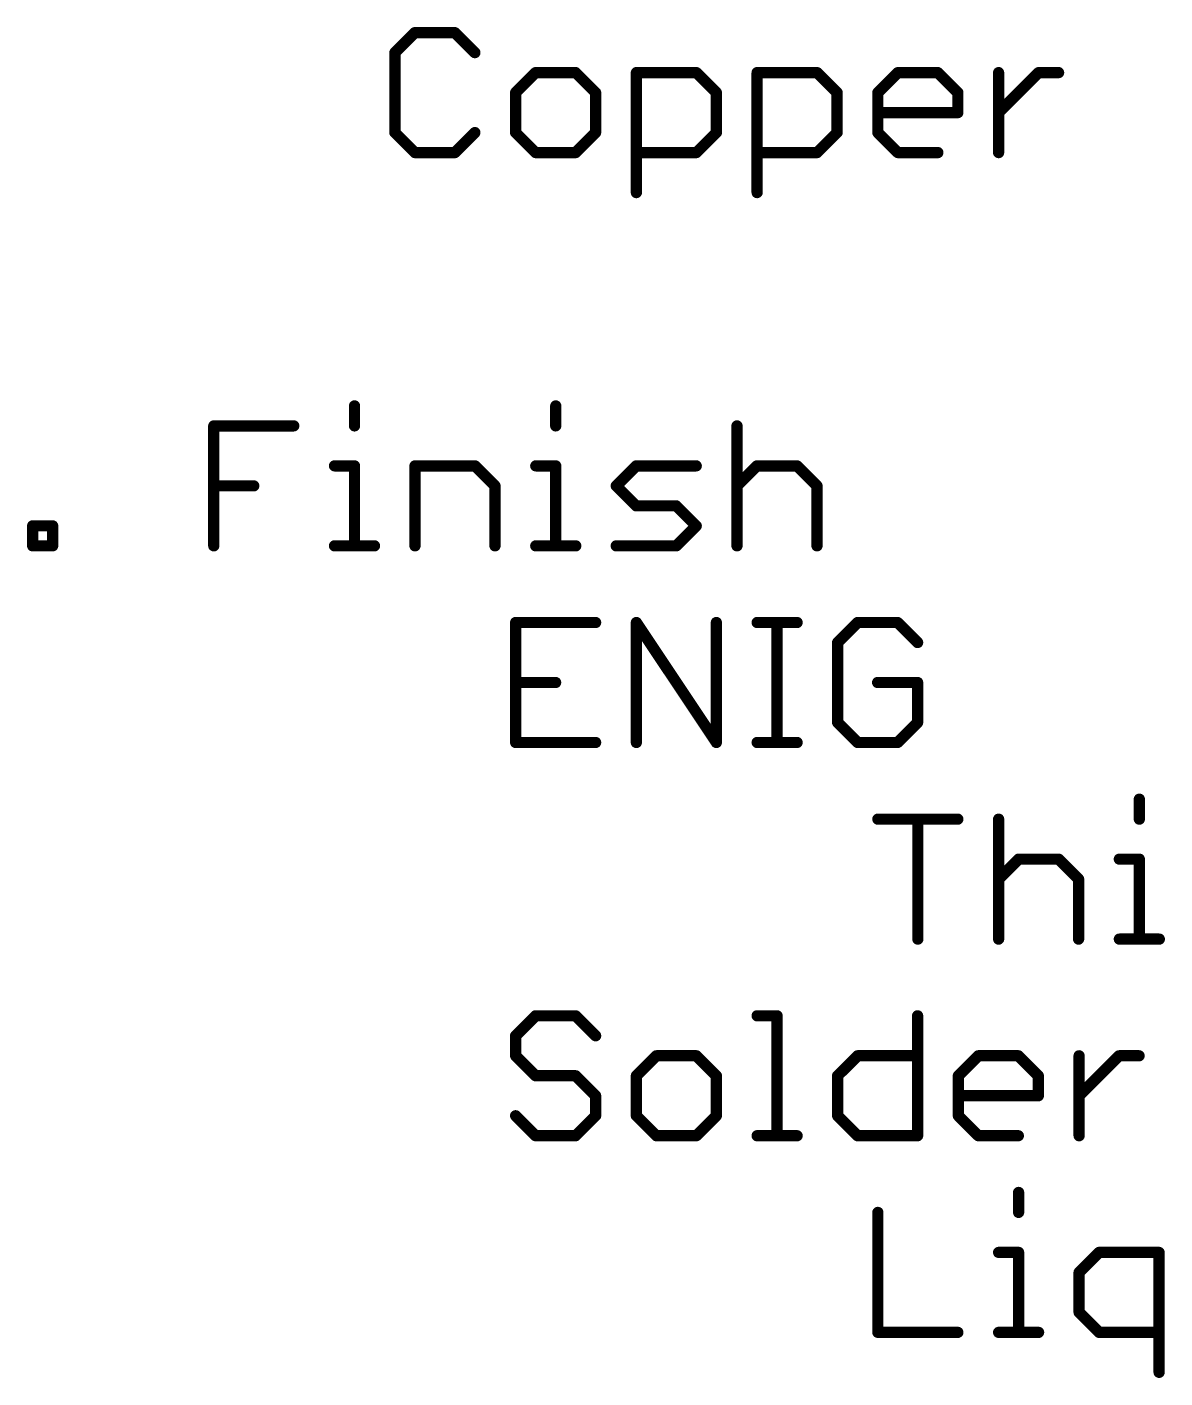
# Model space of a CAD drawing. Extents: x -1.41 to 8.41, y -3.01 to 3.01.
# Drawn here: x 1.864 to 2.472, y 0.064 to 0.785 of the extents above; entities that cross this region are included whole.
import ezdxf

# ---------------------------------------------------------------- set-up
doc = ezdxf.new("R2010")
doc.units = 0
doc.layers.add('52', color=253, linetype='CONTINUOUS')

msp = doc.modelspace()

# ---------------------------------------------------------------- linework, layer by layer
at = {"layer": '52', "const_width": 0.006}
for points in [[(2.071496, 0.782055), (2.06082, 0.771379)], [(2.092847, 0.782055), (2.071496, 0.782055)], [(2.103523, 0.771379), (2.092847, 0.782055)], [(2.06082, 0.771379), (2.06082, 0.728676)], [(2.135951, 0.760703), (2.125275, 0.750027)], [(2.157302, 0.760703), (2.135951, 0.760703)], [(2.167978, 0.750027), (2.157302, 0.760703)], [(2.18973, 0.696648), (2.18973, 0.760703)], [(2.18973, 0.760703), (2.221757, 0.760703)], [(2.221757, 0.760703), (2.232433, 0.750027)], [(2.254185, 0.696648), (2.254185, 0.760703)], [(2.254185, 0.760703), (2.286212, 0.760703)], [(2.286212, 0.760703), (2.296888, 0.750027)], [(2.31864, 0.750027), (2.329315, 0.760703)], [(2.329315, 0.760703), (2.350667, 0.760703)], [(2.350667, 0.760703), (2.361343, 0.750027)], [(2.383095, 0.718), (2.383095, 0.760703)], [(2.383095, 0.739352), (2.404446, 0.760703)], [(2.404446, 0.760703), (2.415122, 0.760703)], [(2.125275, 0.750027), (2.125275, 0.728676)], [(2.167978, 0.728676), (2.167978, 0.750027)], [(2.232433, 0.750027), (2.232433, 0.728676)], [(2.296888, 0.750027), (2.296888, 0.728676)], [(2.31864, 0.728676), (2.31864, 0.750027)], [(2.361343, 0.750027), (2.361343, 0.739352)], [(2.361343, 0.739352), (2.31864, 0.739352)], [(2.06082, 0.728676), (2.071496, 0.718)], [(2.092847, 0.718), (2.103523, 0.728676)], [(2.125275, 0.728676), (2.135951, 0.718)], [(2.157302, 0.718), (2.167978, 0.728676)], [(2.232433, 0.728676), (2.221757, 0.718)], [(2.296888, 0.728676), (2.286212, 0.718)], [(2.329315, 0.718), (2.31864, 0.728676)], [(2.071496, 0.718), (2.092847, 0.718)], [(2.135951, 0.718), (2.157302, 0.718)], [(2.221757, 0.718), (2.18973, 0.718)], [(2.286212, 0.718), (2.254185, 0.718)], [(2.350667, 0.718), (2.329315, 0.718)], [(2.039268, 0.58273), (2.039268, 0.572055)], [(2.146693, 0.58273), (2.146693, 0.572055)], [(1.964137, 0.508), (1.964137, 0.572055)], [(1.964137, 0.572055), (2.006841, 0.572055)], [(2.243442, 0.572055), (2.243442, 0.508)], [(2.028592, 0.550703), (2.039268, 0.550703)], [(2.039268, 0.550703), (2.039268, 0.508)], [(2.071562, 0.508), (2.071562, 0.550703)], [(2.071562, 0.550703), (2.10359, 0.550703)], [(2.10359, 0.550703), (2.114266, 0.540027)], [(2.136017, 0.550703), (2.146693, 0.550703)], [(2.146693, 0.550703), (2.146693, 0.508)], [(2.178987, 0.540027), (2.189663, 0.550703)], [(2.189663, 0.550703), (2.22169, 0.550703)], [(2.243442, 0.540027), (2.254118, 0.550703)], [(2.254118, 0.550703), (2.27547, 0.550703)], [(2.27547, 0.550703), (2.286145, 0.540027)], [(1.964137, 0.540027), (1.985489, 0.540027)], [(2.114266, 0.540027), (2.114266, 0.508)], [(2.189663, 0.529352), (2.178987, 0.540027)], [(2.286145, 0.540027), (2.286145, 0.508)], [(2.211015, 0.529352), (2.189663, 0.529352)], [(2.22169, 0.518676), (2.211015, 0.529352)], [(1.867455, 0.508), (1.867455, 0.518676)], [(1.867455, 0.518676), (1.878131, 0.518676)], [(1.878131, 0.518676), (1.878131, 0.508)], [(2.211015, 0.508), (2.22169, 0.518676)], [(1.878131, 0.508), (1.867455, 0.508)], [(2.028592, 0.508), (2.049944, 0.508)], [(2.136017, 0.508), (2.157369, 0.508)], [(2.178987, 0.508), (2.211015, 0.508)], [(2.167978, 0.467055), (2.125275, 0.467055)], [(2.125275, 0.467055), (2.125275, 0.403)], [(2.18973, 0.403), (2.18973, 0.467055)], [(2.18973, 0.467055), (2.232433, 0.403)], [(2.232433, 0.403), (2.232433, 0.467055)], [(2.254185, 0.467055), (2.275536, 0.467055)], [(2.26486, 0.403), (2.26486, 0.467055)], [(2.30783, 0.467055), (2.297155, 0.456379)], [(2.329182, 0.467055), (2.30783, 0.467055)], [(2.339858, 0.456379), (2.329182, 0.467055)], [(2.297155, 0.456379), (2.297155, 0.413676)], [(2.125275, 0.435027), (2.146626, 0.435027)], [(2.339858, 0.435027), (2.318506, 0.435027)], [(2.339858, 0.413676), (2.339858, 0.435027)], [(2.297155, 0.413676), (2.30783, 0.403)], [(2.329182, 0.403), (2.339858, 0.413676)], [(2.125275, 0.403), (2.167978, 0.403)], [(2.254185, 0.403), (2.275536, 0.403)], [(2.30783, 0.403), (2.329182, 0.403)], [(2.458225, 0.37273), (2.458225, 0.362055)], [(2.31864, 0.362055), (2.361343, 0.362055)], [(2.339991, 0.298), (2.339991, 0.362055)], [(2.383095, 0.362055), (2.383095, 0.298)], [(2.383095, 0.330027), (2.39377, 0.340703)], [(2.39377, 0.340703), (2.415122, 0.340703)], [(2.415122, 0.340703), (2.425798, 0.330027)], [(2.44755, 0.340703), (2.458225, 0.340703)], [(2.458225, 0.340703), (2.458225, 0.298)], [(2.425798, 0.330027), (2.425798, 0.298)], [(2.44755, 0.298), (2.468901, 0.298)], [(2.135951, 0.257055), (2.125275, 0.246379)], [(2.157302, 0.257055), (2.135951, 0.257055)], [(2.167978, 0.246379), (2.157302, 0.257055)], [(2.254185, 0.257055), (2.26486, 0.257055)], [(2.26486, 0.257055), (2.26486, 0.193)], [(2.339858, 0.257055), (2.339858, 0.193)], [(2.125275, 0.246379), (2.125275, 0.235703)], [(2.125275, 0.235703), (2.135951, 0.225027)], [(2.200406, 0.235703), (2.18973, 0.225027)], [(2.221757, 0.235703), (2.200406, 0.235703)], [(2.232433, 0.225027), (2.221757, 0.235703)], [(2.297155, 0.225027), (2.30783, 0.235703)], [(2.30783, 0.235703), (2.339858, 0.235703)], [(2.36161, 0.225027), (2.372285, 0.235703)], [(2.372285, 0.235703), (2.393637, 0.235703)], [(2.393637, 0.235703), (2.404313, 0.225027)], [(2.426065, 0.193), (2.426065, 0.235703)], [(2.426065, 0.214352), (2.447416, 0.235703)], [(2.447416, 0.235703), (2.458092, 0.235703)], [(2.135951, 0.225027), (2.157302, 0.225027)], [(2.157302, 0.225027), (2.167978, 0.214352)], [(2.18973, 0.225027), (2.18973, 0.203676)], [(2.232433, 0.203676), (2.232433, 0.225027)], [(2.297155, 0.203676), (2.297155, 0.225027)], [(2.36161, 0.203676), (2.36161, 0.225027)], [(2.404313, 0.225027), (2.404313, 0.214352)], [(2.167978, 0.214352), (2.167978, 0.203676)], [(2.404313, 0.214352), (2.36161, 0.214352)], [(2.135951, 0.193), (2.125275, 0.203676)], [(2.167978, 0.203676), (2.157302, 0.193)], [(2.18973, 0.203676), (2.200406, 0.193)], [(2.221757, 0.193), (2.232433, 0.203676)], [(2.30783, 0.193), (2.297155, 0.203676)], [(2.372285, 0.193), (2.36161, 0.203676)], [(2.157302, 0.193), (2.135951, 0.193)], [(2.200406, 0.193), (2.221757, 0.193)], [(2.254185, 0.193), (2.275536, 0.193)], [(2.339858, 0.193), (2.30783, 0.193)], [(2.393637, 0.193), (2.372285, 0.193)], [(2.39377, 0.16273), (2.39377, 0.152055)], [(2.31864, 0.152055), (2.31864, 0.088)], [(2.383095, 0.130703), (2.39377, 0.130703)], [(2.39377, 0.130703), (2.39377, 0.088)], [(2.43674, 0.130703), (2.426065, 0.120027)], [(2.468768, 0.130703), (2.43674, 0.130703)], [(2.468768, 0.066648), (2.468768, 0.130703)], [(2.426065, 0.120027), (2.426065, 0.098676)], [(2.426065, 0.098676), (2.43674, 0.088)], [(2.31864, 0.088), (2.361343, 0.088)], [(2.383095, 0.088), (2.404446, 0.088)], [(2.43674, 0.088), (2.468768, 0.088)]]:
    msp.add_lwpolyline(points, dxfattribs=at)
at = {"layer": '52', "const_width": 0.003}
for points in [[(2.071496, 0.783555, 1), (2.071496, 0.780555)], [(2.072556, 0.780994, 1), (2.070435, 0.783115)], [(2.093908, 0.783115, 1), (2.091787, 0.780994)], [(2.092847, 0.780555, 1), (2.092847, 0.783555)], [(2.06232, 0.771379, 1), (2.05932, 0.771379)], [(2.059759, 0.77244, 1), (2.061881, 0.770318)], [(2.102462, 0.770318, 1), (2.104584, 0.77244)], [(2.135951, 0.762203, 1), (2.135951, 0.759203)], [(2.137011, 0.759642, 1), (2.13489, 0.761764)], [(2.158363, 0.761764, 1), (2.156242, 0.759642)], [(2.157302, 0.759203, 1), (2.157302, 0.762203)], [(2.19123, 0.760703, 1), (2.18823, 0.760703)], [(2.18973, 0.762203, 1), (2.18973, 0.759203)], [(2.222818, 0.761764, 1), (2.220696, 0.759642)], [(2.221757, 0.759203, 1), (2.221757, 0.762203)], [(2.255685, 0.760703, 1), (2.252685, 0.760703)], [(2.254185, 0.762203, 1), (2.254185, 0.759203)], [(2.287273, 0.761764, 1), (2.285151, 0.759642)], [(2.286212, 0.759203, 1), (2.286212, 0.762203)], [(2.329315, 0.762203, 1), (2.329315, 0.759203)], [(2.330376, 0.759642, 1), (2.328255, 0.761764)], [(2.351728, 0.761764, 1), (2.349606, 0.759642)], [(2.350667, 0.759203, 1), (2.350667, 0.762203)], [(2.384595, 0.760703, 1), (2.381595, 0.760703)], [(2.404446, 0.762203, 1), (2.404446, 0.759203)], [(2.405507, 0.759642, 1), (2.403386, 0.761764)], [(2.415122, 0.759203, 1), (2.415122, 0.762203)], [(2.126775, 0.750027, 1), (2.123775, 0.750027)], [(2.124214, 0.751088, 1), (2.126336, 0.748967)], [(2.169478, 0.750027, 1), (2.166478, 0.750027)], [(2.166917, 0.748967, 1), (2.169039, 0.751088)], [(2.233933, 0.750027, 1), (2.230933, 0.750027)], [(2.231372, 0.748967, 1), (2.233494, 0.751088)], [(2.298388, 0.750027, 1), (2.295388, 0.750027)], [(2.295827, 0.748967, 1), (2.297949, 0.751088)], [(2.32014, 0.750027, 1), (2.31714, 0.750027)], [(2.317579, 0.751088, 1), (2.3197, 0.748967)], [(2.362843, 0.750027, 1), (2.359843, 0.750027)], [(2.360282, 0.748967, 1), (2.362404, 0.751088)], [(2.31864, 0.740852, 1), (2.31864, 0.737852)], [(2.359843, 0.739352, 1), (2.362843, 0.739352)], [(2.361343, 0.737852, 1), (2.361343, 0.740852)], [(2.382034, 0.740412, 1), (2.384155, 0.738291)], [(2.061881, 0.729736, 1), (2.059759, 0.727615)], [(2.05932, 0.728676, 1), (2.06232, 0.728676)], [(2.104584, 0.727615, 1), (2.102462, 0.729736)], [(2.126336, 0.729736, 1), (2.124214, 0.727615)], [(2.123775, 0.728676, 1), (2.126775, 0.728676)], [(2.166478, 0.728676, 1), (2.169478, 0.728676)], [(2.169039, 0.727615, 1), (2.166917, 0.729736)], [(2.230933, 0.728676, 1), (2.233933, 0.728676)], [(2.233494, 0.727615, 1), (2.231372, 0.729736)], [(2.295388, 0.728676, 1), (2.298388, 0.728676)], [(2.297949, 0.727615, 1), (2.295827, 0.729736)], [(2.3197, 0.729736, 1), (2.317579, 0.727615)], [(2.31714, 0.728676, 1), (2.32014, 0.728676)], [(2.071496, 0.7195, 1), (2.071496, 0.7165)], [(2.070435, 0.716939, 1), (2.072556, 0.719061)], [(2.091787, 0.719061, 1), (2.093908, 0.716939)], [(2.092847, 0.7165, 1), (2.092847, 0.7195)], [(2.135951, 0.7195, 1), (2.135951, 0.7165)], [(2.13489, 0.716939, 1), (2.137011, 0.719061)], [(2.156242, 0.719061, 1), (2.158363, 0.716939)], [(2.157302, 0.7165, 1), (2.157302, 0.7195)], [(2.18973, 0.7195, 1), (2.18973, 0.7165)], [(2.220696, 0.719061, 1), (2.222818, 0.716939)], [(2.221757, 0.7165, 1), (2.221757, 0.7195)], [(2.254185, 0.7195, 1), (2.254185, 0.7165)], [(2.285151, 0.719061, 1), (2.287273, 0.716939)], [(2.286212, 0.7165, 1), (2.286212, 0.7195)], [(2.329315, 0.7195, 1), (2.329315, 0.7165)], [(2.328255, 0.716939, 1), (2.330376, 0.719061)], [(2.350667, 0.7165, 1), (2.350667, 0.7195)], [(2.381595, 0.718, 1), (2.384595, 0.718)], [(2.18823, 0.696648, 1), (2.19123, 0.696648)], [(2.252685, 0.696648, 1), (2.255685, 0.696648)], [(2.040768, 0.58273, 1), (2.037768, 0.58273)], [(2.148193, 0.58273, 1), (2.145193, 0.58273)], [(1.965637, 0.572055, 1), (1.962637, 0.572055)], [(1.964137, 0.573555, 1), (1.964137, 0.570555)], [(2.006841, 0.570555, 1), (2.006841, 0.573555)], [(2.037768, 0.572055, 1), (2.040768, 0.572055)], [(2.145193, 0.572055, 1), (2.148193, 0.572055)], [(2.244942, 0.572055, 1), (2.241942, 0.572055)], [(2.028592, 0.552203, 1), (2.028592, 0.549203)], [(2.040768, 0.550703, 1), (2.037768, 0.550703)], [(2.039268, 0.549203, 1), (2.039268, 0.552203)], [(2.073062, 0.550703, 1), (2.070062, 0.550703)], [(2.071562, 0.552203, 1), (2.071562, 0.549203)], [(2.10465, 0.551764, 1), (2.102529, 0.549642)], [(2.10359, 0.549203, 1), (2.10359, 0.552203)], [(2.136017, 0.552203, 1), (2.136017, 0.549203)], [(2.148193, 0.550703, 1), (2.145193, 0.550703)], [(2.146693, 0.549203, 1), (2.146693, 0.552203)], [(2.189663, 0.552203, 1), (2.189663, 0.549203)], [(2.190724, 0.549642, 1), (2.188602, 0.551764)], [(2.22169, 0.549203, 1), (2.22169, 0.552203)], [(2.254118, 0.552203, 1), (2.254118, 0.549203)], [(2.255179, 0.549642, 1), (2.253057, 0.551764)], [(2.27653, 0.551764, 1), (2.274409, 0.549642)], [(2.27547, 0.549203, 1), (2.27547, 0.552203)], [(1.964137, 0.541527, 1), (1.964137, 0.538527)], [(1.985489, 0.538527, 1), (1.985489, 0.541527)], [(2.115766, 0.540027, 1), (2.112766, 0.540027)], [(2.113205, 0.538967, 1), (2.115326, 0.541088)], [(2.180048, 0.541088, 1), (2.177927, 0.538967)], [(2.177927, 0.541088, 1), (2.180048, 0.538967)], [(2.242382, 0.541088, 1), (2.244503, 0.538967)], [(2.287645, 0.540027, 1), (2.284645, 0.540027)], [(2.285085, 0.538967, 1), (2.287206, 0.541088)], [(2.189663, 0.530852, 1), (2.189663, 0.527852)], [(2.188602, 0.528291, 1), (2.190724, 0.530412)], [(2.212075, 0.530412, 1), (2.209954, 0.528291)], [(2.211015, 0.527852, 1), (2.211015, 0.530852)], [(1.868955, 0.518676, 1), (1.865955, 0.518676)], [(1.867455, 0.520176, 1), (1.867455, 0.517176)], [(1.879631, 0.518676, 1), (1.876631, 0.518676)], [(1.878131, 0.517176, 1), (1.878131, 0.520176)], [(2.222751, 0.517615, 1), (2.22063, 0.519736)], [(2.22063, 0.517615, 1), (2.222751, 0.519736)], [(1.867455, 0.5095, 1), (1.867455, 0.5065)], [(1.865955, 0.508, 1), (1.868955, 0.508)], [(1.876631, 0.508, 1), (1.879631, 0.508)], [(1.878131, 0.5065, 1), (1.878131, 0.5095)], [(1.962637, 0.508, 1), (1.965637, 0.508)], [(2.028592, 0.5095, 1), (2.028592, 0.5065)], [(2.037768, 0.508, 1), (2.040768, 0.508)], [(2.049944, 0.5065, 1), (2.049944, 0.5095)], [(2.070062, 0.508, 1), (2.073062, 0.508)], [(2.112766, 0.508, 1), (2.115766, 0.508)], [(2.136017, 0.5095, 1), (2.136017, 0.5065)], [(2.145193, 0.508, 1), (2.148193, 0.508)], [(2.157369, 0.5065, 1), (2.157369, 0.5095)], [(2.178987, 0.5095, 1), (2.178987, 0.5065)], [(2.209954, 0.509061, 1), (2.212075, 0.506939)], [(2.211015, 0.5065, 1), (2.211015, 0.5095)], [(2.241942, 0.508, 1), (2.244942, 0.508)], [(2.284645, 0.508, 1), (2.287645, 0.508)], [(2.125275, 0.468555, 1), (2.125275, 0.465555)], [(2.126775, 0.467055, 1), (2.123775, 0.467055)], [(2.167978, 0.465555, 1), (2.167978, 0.468555)], [(2.19123, 0.467055, 1), (2.18823, 0.467055)], [(2.190978, 0.467887, 1), (2.188482, 0.466223)], [(2.233933, 0.467055, 1), (2.230933, 0.467055)], [(2.254185, 0.468555, 1), (2.254185, 0.465555)], [(2.26636, 0.467055, 1), (2.26336, 0.467055)], [(2.275536, 0.465555, 1), (2.275536, 0.468555)], [(2.30783, 0.468555, 1), (2.30783, 0.465555)], [(2.308891, 0.465994, 1), (2.30677, 0.468115)], [(2.330243, 0.468115, 1), (2.328121, 0.465994)], [(2.329182, 0.465555, 1), (2.329182, 0.468555)], [(2.296094, 0.45744, 1), (2.298215, 0.455318)], [(2.298655, 0.456379, 1), (2.295655, 0.456379)], [(2.338797, 0.455318, 1), (2.340919, 0.45744)], [(2.125275, 0.436527, 1), (2.125275, 0.433527)], [(2.146626, 0.433527, 1), (2.146626, 0.436527)], [(2.318506, 0.436527, 1), (2.318506, 0.433527)], [(2.341358, 0.435027, 1), (2.338358, 0.435027)], [(2.339858, 0.433527, 1), (2.339858, 0.436527)], [(2.298215, 0.414736, 1), (2.296094, 0.412615)], [(2.295655, 0.413676, 1), (2.298655, 0.413676)], [(2.338358, 0.413676, 1), (2.341358, 0.413676)], [(2.340919, 0.412615, 1), (2.338797, 0.414736)], [(2.125275, 0.4045, 1), (2.125275, 0.4015)], [(2.123775, 0.403, 1), (2.126775, 0.403)], [(2.167978, 0.4015, 1), (2.167978, 0.4045)], [(2.18823, 0.403, 1), (2.19123, 0.403)], [(2.230933, 0.403, 1), (2.233933, 0.403)], [(2.231185, 0.402168, 1), (2.233681, 0.403832)], [(2.254185, 0.4045, 1), (2.254185, 0.4015)], [(2.26336, 0.403, 1), (2.26636, 0.403)], [(2.275536, 0.4015, 1), (2.275536, 0.4045)], [(2.30783, 0.4045, 1), (2.30783, 0.4015)], [(2.30677, 0.401939, 1), (2.308891, 0.404061)], [(2.328121, 0.404061, 1), (2.330243, 0.401939)], [(2.329182, 0.4015, 1), (2.329182, 0.4045)], [(2.459725, 0.37273, 1), (2.456725, 0.37273)], [(2.31864, 0.363555, 1), (2.31864, 0.360555)], [(2.341491, 0.362055, 1), (2.338491, 0.362055)], [(2.361343, 0.360555, 1), (2.361343, 0.363555)], [(2.384595, 0.362055, 1), (2.381595, 0.362055)], [(2.456725, 0.362055, 1), (2.459725, 0.362055)], [(2.39377, 0.342203, 1), (2.39377, 0.339203)], [(2.394831, 0.339642, 1), (2.39271, 0.341764)], [(2.416183, 0.341764, 1), (2.414061, 0.339642)], [(2.415122, 0.339203, 1), (2.415122, 0.342203)], [(2.44755, 0.342203, 1), (2.44755, 0.339203)], [(2.459725, 0.340703, 1), (2.456725, 0.340703)], [(2.458225, 0.339203, 1), (2.458225, 0.342203)], [(2.382034, 0.331088, 1), (2.384155, 0.328967)], [(2.427298, 0.330027, 1), (2.424298, 0.330027)], [(2.424737, 0.328967, 1), (2.426859, 0.331088)], [(2.338491, 0.298, 1), (2.341491, 0.298)], [(2.381595, 0.298, 1), (2.384595, 0.298)], [(2.424298, 0.298, 1), (2.427298, 0.298)], [(2.44755, 0.2995, 1), (2.44755, 0.2965)], [(2.456725, 0.298, 1), (2.459725, 0.298)], [(2.468901, 0.2965, 1), (2.468901, 0.2995)], [(2.135951, 0.258555, 1), (2.135951, 0.255555)], [(2.137011, 0.255994, 1), (2.13489, 0.258115)], [(2.158363, 0.258115, 1), (2.156242, 0.255994)], [(2.157302, 0.255555, 1), (2.157302, 0.258555)], [(2.254185, 0.258555, 1), (2.254185, 0.255555)], [(2.26636, 0.257055, 1), (2.26336, 0.257055)], [(2.26486, 0.255555, 1), (2.26486, 0.258555)], [(2.341358, 0.257055, 1), (2.338358, 0.257055)], [(2.126775, 0.246379, 1), (2.123775, 0.246379)], [(2.124214, 0.24744, 1), (2.126336, 0.245318)], [(2.166917, 0.245318, 1), (2.169039, 0.24744)], [(2.126336, 0.236764, 1), (2.124214, 0.234642)], [(2.200406, 0.237203, 1), (2.200406, 0.234203)], [(2.201466, 0.234642, 1), (2.199345, 0.236764)], [(2.222818, 0.236764, 1), (2.220696, 0.234642)], [(2.221757, 0.234203, 1), (2.221757, 0.237203)], [(2.30783, 0.237203, 1), (2.30783, 0.234203)], [(2.308891, 0.234642, 1), (2.30677, 0.236764)], [(2.339858, 0.234203, 1), (2.339858, 0.237203)], [(2.372285, 0.237203, 1), (2.372285, 0.234203)], [(2.373346, 0.234642, 1), (2.371225, 0.236764)], [(2.394698, 0.236764, 1), (2.392576, 0.234642)], [(2.393637, 0.234203, 1), (2.393637, 0.237203)], [(2.427565, 0.235703, 1), (2.424565, 0.235703)], [(2.447416, 0.237203, 1), (2.447416, 0.234203)], [(2.448477, 0.234642, 1), (2.446356, 0.236764)], [(2.458092, 0.234203, 1), (2.458092, 0.237203)], [(2.123775, 0.235703, 1), (2.126775, 0.235703)], [(2.135951, 0.226527, 1), (2.135951, 0.223527)], [(2.13489, 0.223967, 1), (2.137011, 0.226088)], [(2.158363, 0.226088, 1), (2.156242, 0.223967)], [(2.157302, 0.223527, 1), (2.157302, 0.226527)], [(2.19123, 0.225027, 1), (2.18823, 0.225027)], [(2.188669, 0.226088, 1), (2.19079, 0.223967)], [(2.233933, 0.225027, 1), (2.230933, 0.225027)], [(2.231372, 0.223967, 1), (2.233494, 0.226088)], [(2.298655, 0.225027, 1), (2.295655, 0.225027)], [(2.296094, 0.226088, 1), (2.298215, 0.223967)], [(2.36311, 0.225027, 1), (2.36011, 0.225027)], [(2.360549, 0.226088, 1), (2.36267, 0.223967)], [(2.405813, 0.225027, 1), (2.402813, 0.225027)], [(2.403252, 0.223967, 1), (2.405374, 0.226088)], [(2.169478, 0.214352, 1), (2.166478, 0.214352)], [(2.166917, 0.213291, 1), (2.169039, 0.215412)], [(2.36161, 0.215852, 1), (2.36161, 0.212852)], [(2.404313, 0.212852, 1), (2.404313, 0.215852)], [(2.425004, 0.215412, 1), (2.427125, 0.213291)], [(2.402813, 0.214352, 1), (2.405813, 0.214352)], [(2.126336, 0.204736, 1), (2.124214, 0.202615)], [(2.166478, 0.203676, 1), (2.169478, 0.203676)], [(2.169039, 0.202615, 1), (2.166917, 0.204736)], [(2.19079, 0.204736, 1), (2.188669, 0.202615)], [(2.18823, 0.203676, 1), (2.19123, 0.203676)], [(2.230933, 0.203676, 1), (2.233933, 0.203676)], [(2.233494, 0.202615, 1), (2.231372, 0.204736)], [(2.298215, 0.204736, 1), (2.296094, 0.202615)], [(2.295655, 0.203676, 1), (2.298655, 0.203676)], [(2.36267, 0.204736, 1), (2.360549, 0.202615)], [(2.36011, 0.203676, 1), (2.36311, 0.203676)], [(2.135951, 0.1945, 1), (2.135951, 0.1915)], [(2.13489, 0.191939, 1), (2.137011, 0.194061)], [(2.156242, 0.194061, 1), (2.158363, 0.191939)], [(2.157302, 0.1915, 1), (2.157302, 0.1945)], [(2.200406, 0.1945, 1), (2.200406, 0.1915)], [(2.199345, 0.191939, 1), (2.201466, 0.194061)], [(2.220696, 0.194061, 1), (2.222818, 0.191939)], [(2.221757, 0.1915, 1), (2.221757, 0.1945)], [(2.254185, 0.1945, 1), (2.254185, 0.1915)], [(2.275536, 0.1915, 1), (2.275536, 0.1945)], [(2.30783, 0.1945, 1), (2.30783, 0.1915)], [(2.30677, 0.191939, 1), (2.308891, 0.194061)], [(2.339858, 0.1915, 1), (2.339858, 0.1945)], [(2.372285, 0.1945, 1), (2.372285, 0.1915)], [(2.371225, 0.191939, 1), (2.373346, 0.194061)], [(2.393637, 0.1915, 1), (2.393637, 0.1945)], [(2.26336, 0.193, 1), (2.26636, 0.193)], [(2.338358, 0.193, 1), (2.341358, 0.193)], [(2.424565, 0.193, 1), (2.427565, 0.193)], [(2.39527, 0.16273, 1), (2.39227, 0.16273)], [(2.32014, 0.152055, 1), (2.31714, 0.152055)], [(2.39227, 0.152055, 1), (2.39527, 0.152055)], [(2.383095, 0.132203, 1), (2.383095, 0.129203)], [(2.39527, 0.130703, 1), (2.39227, 0.130703)], [(2.39377, 0.129203, 1), (2.39377, 0.132203)], [(2.43674, 0.132203, 1), (2.43674, 0.129203)], [(2.437801, 0.129642, 1), (2.43568, 0.131764)], [(2.470268, 0.130703, 1), (2.467268, 0.130703)], [(2.468768, 0.129203, 1), (2.468768, 0.132203)], [(2.427565, 0.120027, 1), (2.424565, 0.120027)], [(2.425004, 0.121088, 1), (2.427125, 0.118967)], [(2.427125, 0.099736, 1), (2.425004, 0.097615)], [(2.424565, 0.098676, 1), (2.427565, 0.098676)], [(2.31864, 0.0895, 1), (2.31864, 0.0865)], [(2.31714, 0.088, 1), (2.32014, 0.088)], [(2.361343, 0.0865, 1), (2.361343, 0.0895)], [(2.383095, 0.0895, 1), (2.383095, 0.0865)], [(2.39227, 0.088, 1), (2.39527, 0.088)], [(2.404446, 0.0865, 1), (2.404446, 0.0895)], [(2.43674, 0.0895, 1), (2.43674, 0.0865)], [(2.43568, 0.086939, 1), (2.437801, 0.089061)], [(2.468768, 0.0865, 1), (2.468768, 0.0895)], [(2.467268, 0.066648, 1), (2.470268, 0.066648)]]:
    msp.add_lwpolyline(points, format="xyb", dxfattribs=at)

doc.saveas('drawing.dxf')
